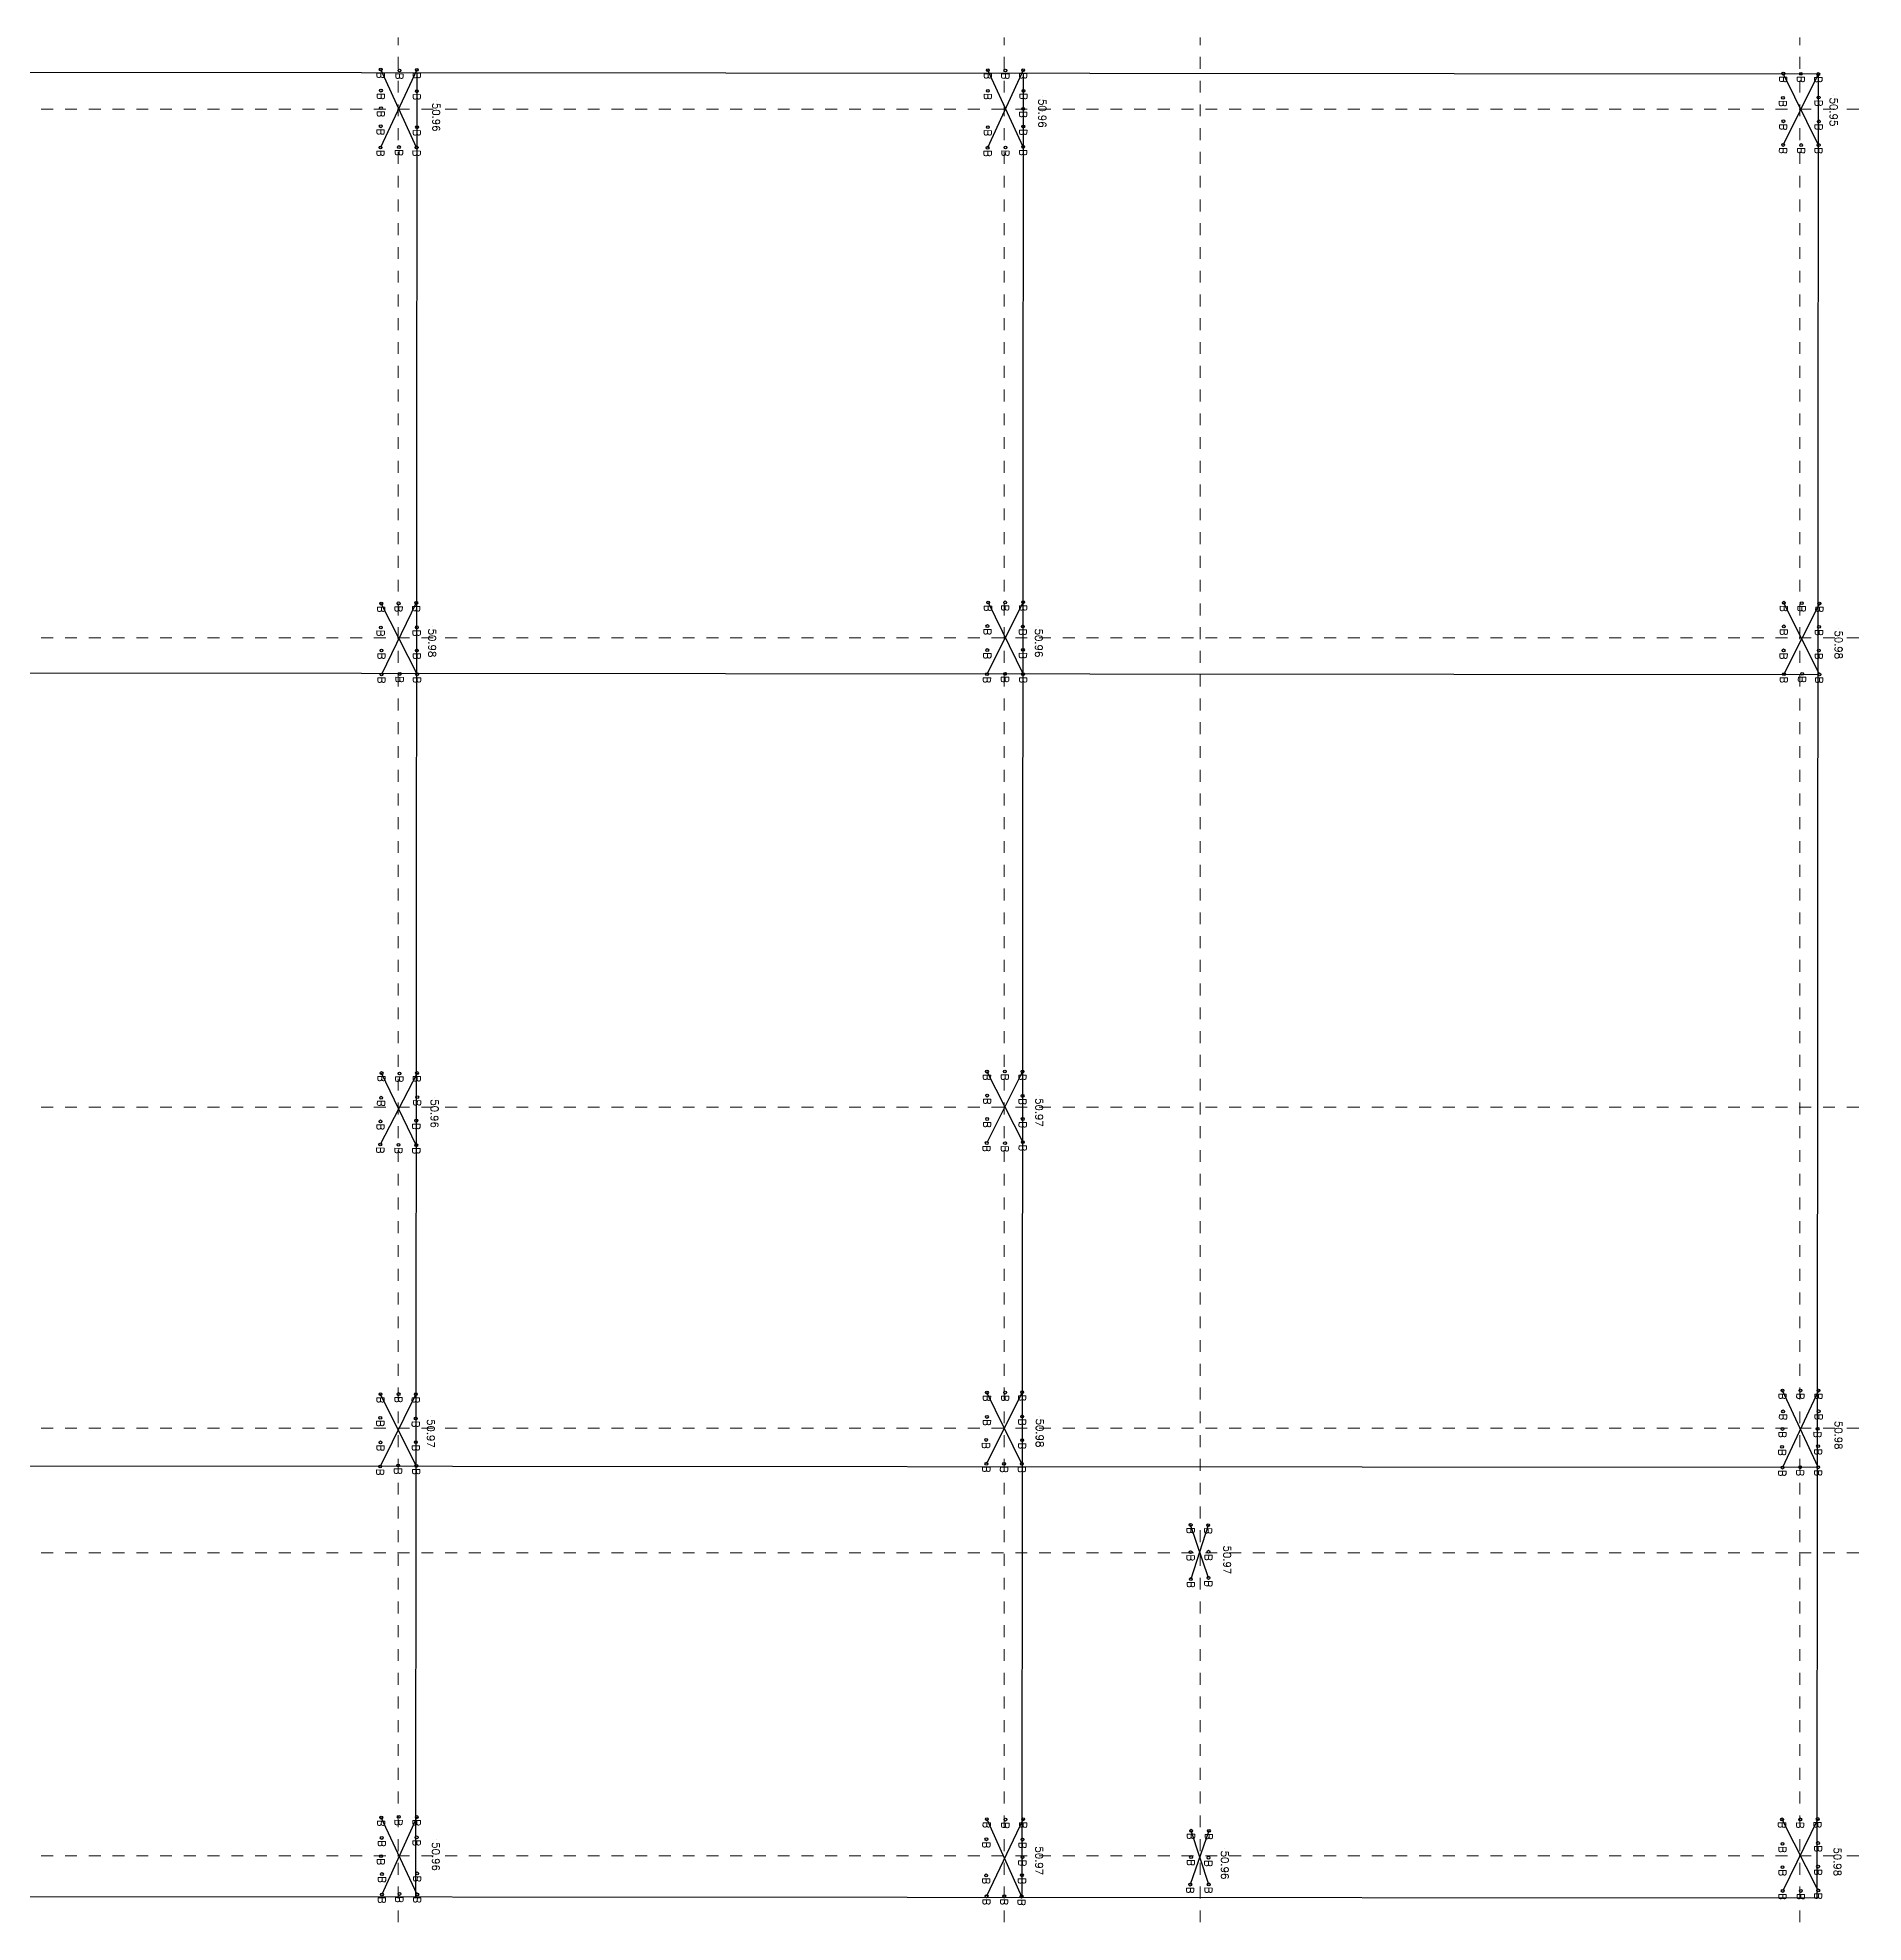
# Model space of a CAD drawing. Header units: metres. Extents: x -0.6 to 30.2, y -0.6 to 15.3.
# Drawn here: x 14.78 to 30.15, y -0.56 to 15.3 of the extents above; entities that cross this region are included whole.
import ezdxf

# ---------------------------------------------------------------- set-up
doc = ezdxf.new("R2010")
doc.units = ezdxf.units.M
doc.linetypes.add('XKITLINE03', pattern=[6, 3, -1, 1, -1])
for name, color, linetype in [('A', 7, 'Continuous'), ('HI', 3, 'Continuous'), ('My Draw', 6, 'Continuous'), ('V-NODE-TEXT', 11, 'Continuous')]:
    doc.layers.add(name, color=color, linetype=linetype)
doc.layers.add('S-GRID', color=1, linetype='Continuous', lineweight=0)
doc.styles.get("Standard").update_dxf_attribs({"font": 'simplex.shx'})

# ---------------------------------------------------------------- blocks, each defined once
blk = doc.blocks.new('Grid')
at = {"layer": 'S-GRID', "linetype": 'XKITLINE03', "lineweight": 0, "ltscale": 0.1}
for p, q in [((1782, -56), (1782, 1530.2)), ((2292, -56), (2292, 1530.2)), ((2457, -56), (2457, 1530.2)), ((2962, -56), (2962, 1530.2)), ((-58.5, 1470), (3015.4, 1470)), ((-58.5, 1025), (3015.4, 1025)), ((-58.5, 630), (3015.4, 630)), ((-58.5, 360), (3015.4, 360)), ((-58.5, 255), (3015.4, 255)), ((-58.5, 0), (3015.4, 0))]:
    blk.add_line(p, q, dxfattribs=at)

msp = doc.modelspace()

# ---------------------------------------------------------------- linework, layer by layer
at = {"color": 0, "linetype": 'ByBlock', "lineweight": -2, "transparency": 16777216}
for p, q in [((17.672, 15.033), (17.672, 15.033)), ((17.83, 15.025), (17.83, 15.025)), ((17.977, 15.031), (17.977, 15.031)), ((22.784, 15.028), (22.784, 15.028)), ((22.931, 15.026), (22.931, 15.026)), ((23.081, 15.028), (23.081, 15.028)), ((29.48, 14.999), (29.48, 14.999)), ((29.628, 14.998), (29.628, 14.998)), ((29.775, 14.996), (29.775, 14.996)), ((17.674, 14.856), (17.674, 14.856)), ((17.977, 14.851), (17.977, 14.851)), ((22.784, 14.855), (22.784, 14.855)), ((23.084, 14.855), (23.084, 14.855)), ((29.477, 14.796), (29.477, 14.796)), ((29.778, 14.798), (29.778, 14.798)), ((17.674, 14.708), (17.674, 14.708)), ((23.081, 14.703), (23.081, 14.703)), ((29.481, 14.598), (29.481, 14.598)), ((29.779, 14.597), (29.779, 14.597)), ((17.672, 14.556), (17.672, 14.556)), ((17.978, 14.548), (17.978, 14.548)), ((22.783, 14.549), (22.783, 14.549)), ((23.082, 14.553), (23.082, 14.553)), ((17.671, 14.377), (17.671, 14.377)), ((17.826, 14.381), (17.826, 14.381)), ((17.975, 14.377), (17.975, 14.377)), ((22.782, 14.376), (22.782, 14.376)), ((22.932, 14.377), (22.932, 14.377)), ((23.081, 14.382), (23.081, 14.382)), ((29.479, 14.399), (29.479, 14.399)), ((29.631, 14.398), (29.631, 14.398)), ((29.778, 14.398), (29.778, 14.398)), ((17.677, 10.539), (17.677, 10.539)), ((17.823, 10.541), (17.823, 10.541)), ((17.972, 10.544), (17.972, 10.544)), ((22.786, 10.548), (22.786, 10.548)), ((22.93, 10.549), (22.93, 10.549)), ((23.081, 10.55), (23.081, 10.55)), ((29.485, 10.546), (29.485, 10.546)), ((29.635, 10.543), (29.635, 10.543)), ((29.784, 10.539), (29.784, 10.539)), ((17.673, 10.338), (17.673, 10.338)), ((17.976, 10.339), (17.976, 10.339)), ((22.78, 10.35), (22.78, 10.35)), ((23.078, 10.347), (23.078, 10.347)), ((29.485, 10.347), (29.485, 10.347)), ((29.781, 10.343), (29.781, 10.343)), ((17.679, 10.144), (17.679, 10.144)), ((17.977, 10.145), (17.977, 10.145)), ((22.779, 10.148), (22.779, 10.148)), ((23.079, 10.15), (23.079, 10.15)), ((29.483, 10.145), (29.483, 10.145)), ((29.78, 10.144), (29.78, 10.144)), ((17.679, 9.942), (17.679, 9.942)), ((17.832, 9.947), (17.832, 9.947)), ((17.978, 9.945), (17.978, 9.945)), ((22.776, 9.945), (22.776, 9.945)), ((22.928, 9.948), (22.928, 9.948)), ((23.08, 9.944), (23.08, 9.944)), ((29.486, 9.945), (29.486, 9.945)), ((29.639, 9.948), (29.639, 9.948)), ((29.784, 9.943), (29.784, 9.943)), ((17.68, 6.588), (17.68, 6.588)), ((17.83, 6.584), (17.83, 6.584)), ((17.978, 6.588), (17.978, 6.588)), ((22.776, 6.6), (22.776, 6.6)), ((22.927, 6.601), (22.927, 6.601)), ((23.075, 6.601), (23.075, 6.601)), ((17.676, 6.38), (17.676, 6.38)), ((17.98, 6.385), (17.98, 6.385)), ((22.778, 6.398), (22.778, 6.398)), ((23.076, 6.395), (23.076, 6.395)), ((17.972, 6.187), (17.972, 6.187)), ((22.778, 6.201), (22.778, 6.201)), ((23.077, 6.201), (23.077, 6.201)), ((17.671, 6.181), (17.671, 6.181)), ((17.669, 5.986), (17.669, 5.986)), ((17.822, 5.983), (17.822, 5.983)), ((17.972, 5.982), (17.972, 5.982)), ((22.774, 5.999), (22.774, 5.999)), ((22.928, 5.997), (22.928, 5.997)), ((23.078, 6.006), (23.078, 6.006)), ((17.671, 3.884), (17.671, 3.884)), ((17.823, 3.886), (17.823, 3.886)), ((17.968, 3.885), (17.968, 3.885)), ((22.776, 3.898), (22.776, 3.898)), ((22.929, 3.898), (22.929, 3.898)), ((23.073, 3.902), (23.073, 3.902)), ((29.474, 3.915), (29.474, 3.915)), ((29.625, 3.915), (29.625, 3.915)), ((29.777, 3.915), (29.777, 3.915)), ((17.669, 3.686), (17.669, 3.686)), ((17.967, 3.681), (17.967, 3.681)), ((22.776, 3.693), (22.776, 3.693)), ((23.073, 3.698), (23.073, 3.698)), ((29.478, 3.74), (29.478, 3.74)), ((29.778, 3.741), (29.778, 3.741)), ((22.769, 3.5), (22.769, 3.5)), ((23.073, 3.498), (23.073, 3.498)), ((29.474, 3.592), (29.474, 3.592)), ((29.769, 3.594), (29.769, 3.594)), ((17.671, 3.479), (17.671, 3.479)), ((17.968, 3.481), (17.968, 3.481)), ((29.47, 3.442), (29.47, 3.442)), ((29.773, 3.447), (29.773, 3.447)), ((17.668, 3.276), (17.668, 3.276)), ((17.819, 3.285), (17.819, 3.285)), ((17.972, 3.281), (17.972, 3.281)), ((22.771, 3.3), (22.771, 3.3)), ((22.92, 3.299), (22.92, 3.299)), ((23.07, 3.299), (23.07, 3.299)), ((29.473, 3.267), (29.473, 3.267)), ((29.622, 3.27), (29.622, 3.27)), ((29.774, 3.27), (29.774, 3.27)), ((24.491, 2.784), (24.491, 2.784)), ((24.638, 2.783), (24.638, 2.783)), ((24.491, 2.555), (24.491, 2.555)), ((24.641, 2.559), (24.641, 2.559)), ((24.493, 2.329), (24.493, 2.329)), ((24.641, 2.338), (24.641, 2.338)), ((17.677, 0.321), (17.677, 0.321)), ((17.824, 0.328), (17.824, 0.328)), ((17.976, 0.326), (17.976, 0.326)), ((22.775, 0.307), (22.775, 0.307)), ((22.932, 0.304), (22.932, 0.304)), ((23.081, 0.307), (23.081, 0.307)), ((24.495, 0.211), (24.495, 0.211)), ((24.645, 0.21), (24.645, 0.21)), ((29.47, 0.306), (29.47, 0.306)), ((29.623, 0.306), (29.623, 0.306)), ((29.77, 0.309), (29.77, 0.309)), ((17.681, 0.15), (17.681, 0.15)), ((17.975, 0.155), (17.975, 0.155)), ((22.771, 0.139), (22.771, 0.139)), ((23.075, 0.136), (23.075, 0.136)), ((29.474, 0.1), (29.474, 0.1)), ((29.773, 0.107), (29.773, 0.107)), ((17.674, -0.003), (17.674, -0.003)), ((17.683, -0.154), (17.683, -0.154)), ((17.979, -0.148), (17.979, -0.148)), ((23.075, -0.013), (23.075, -0.013)), ((24.494, -0.011), (24.494, -0.011)), ((24.641, -0.016), (24.641, -0.016)), ((29.474, -0.096), (29.474, -0.096)), ((29.773, -0.091), (29.773, -0.091)), ((22.769, -0.165), (22.769, -0.165)), ((23.071, -0.164), (23.071, -0.164)), ((24.488, -0.243), (24.488, -0.243)), ((24.643, -0.241), (24.643, -0.241)), ((29.475, -0.296), (29.475, -0.296)), ((29.628, -0.296), (29.628, -0.296)), ((29.775, -0.291), (29.775, -0.291)), ((17.683, -0.326), (17.683, -0.326)), ((17.83, -0.321), (17.83, -0.321)), ((17.98, -0.325), (17.98, -0.325)), ((22.773, -0.341), (22.773, -0.341)), ((22.922, -0.34), (22.922, -0.34)), ((23.068, -0.344), (23.068, -0.344))]:
    msp.add_line(p, q, dxfattribs=at)
for centre in [(17.672, 15.033), (17.83, 15.025), (17.977, 15.031), (22.784, 15.028), (22.931, 15.026), (23.081, 15.028), (29.48, 14.999), (29.628, 14.998), (29.775, 14.996), (17.674, 14.856), (17.977, 14.851), (22.784, 14.855), (23.084, 14.855), (29.477, 14.796), (29.778, 14.798), (17.674, 14.708), (23.081, 14.703), (29.481, 14.598), (29.779, 14.597), (17.672, 14.556), (17.978, 14.548), (22.783, 14.549), (23.082, 14.553), (17.671, 14.377), (17.826, 14.381), (17.975, 14.377), (22.782, 14.376), (22.932, 14.377), (23.081, 14.382), (29.479, 14.399), (29.631, 14.398), (29.778, 14.398), (17.677, 10.539), (17.823, 10.541), (17.972, 10.544), (22.786, 10.548), (22.93, 10.549), (23.081, 10.55), (29.485, 10.546), (29.635, 10.543), (29.784, 10.539), (17.673, 10.338), (17.976, 10.339), (22.78, 10.35), (23.078, 10.347), (29.485, 10.347), (29.781, 10.343), (17.679, 10.144), (17.977, 10.145), (22.779, 10.148), (23.079, 10.15), (29.483, 10.145), (29.78, 10.144), (17.679, 9.942), (17.832, 9.947), (17.978, 9.945), (22.776, 9.945), (22.928, 9.948), (23.08, 9.944), (29.486, 9.945), (29.639, 9.948), (29.784, 9.943), (17.68, 6.588), (17.83, 6.584), (17.978, 6.588), (22.776, 6.6), (22.927, 6.601), (23.075, 6.601), (17.676, 6.38), (17.98, 6.385), (22.778, 6.398), (23.076, 6.395), (17.671, 6.181), (17.972, 6.187), (22.778, 6.201), (23.077, 6.201), (17.669, 5.986), (17.822, 5.983), (17.972, 5.982), (22.774, 5.999), (22.928, 5.997), (23.078, 6.006), (17.671, 3.884), (17.823, 3.886), (17.968, 3.885), (22.776, 3.898), (22.929, 3.898), (23.073, 3.902), (29.474, 3.915), (29.625, 3.915), (29.777, 3.915), (17.669, 3.686), (17.967, 3.681), (22.776, 3.693), (23.073, 3.698), (29.478, 3.74), (29.778, 3.741), (17.671, 3.479), (17.968, 3.481), (22.769, 3.5), (23.073, 3.498), (29.474, 3.592), (29.769, 3.594), (29.47, 3.442), (29.773, 3.447), (17.668, 3.276), (17.819, 3.285), (17.972, 3.281), (22.771, 3.3), (22.92, 3.299), (23.07, 3.299), (29.473, 3.267), (29.622, 3.27), (29.774, 3.27), (24.491, 2.784), (24.638, 2.783), (24.491, 2.555), (24.641, 2.559), (24.493, 2.329), (24.641, 2.338), (17.677, 0.321), (17.824, 0.328), (17.976, 0.326), (22.775, 0.307), (23.081, 0.307), (29.47, 0.306), (29.623, 0.306), (29.77, 0.309), (17.681, 0.15), (17.975, 0.155), (22.932, 0.304), (24.495, 0.211), (24.645, 0.21), (17.674, -0.003), (22.771, 0.139), (23.075, 0.136), (24.494, -0.011), (29.474, 0.1), (29.773, 0.107), (17.683, -0.154), (17.979, -0.148), (22.769, -0.165), (23.071, -0.164), (23.075, -0.013), (24.641, -0.016), (29.474, -0.096), (29.773, -0.091), (17.683, -0.326), (17.83, -0.321), (17.98, -0.325), (24.488, -0.243), (24.643, -0.241), (29.475, -0.296), (29.628, -0.296), (29.775, -0.291), (22.773, -0.341), (22.922, -0.34), (23.068, -0.344)]:
    msp.add_circle(centre, 0.012)
at = {"layer": 'A', "color": 8}
for p, q in [((29.775, 14.996), (-0.153, 15.02)), ((17.977, 15.005), (17.965, -0.345)), ((23.081, 15.001), (23.069, -0.349)), ((29.775, 14.996), (29.763, -0.354)), ((-0.157, 9.967), (29.771, 9.943)), ((-0.162, 3.293), (29.766, 3.27)), ((-0.165, -0.331), (29.763, -0.354))]:
    msp.add_line(p, q, dxfattribs=at)
at = {"layer": 'HI'}
for p, q in [((18.14, 14.771, 50.964), (18.14, 14.771, 50.964)), ((23.242, 14.805), (23.242, 14.805)), ((29.904, 14.816, 50.954), (29.904, 14.816, 50.954)), ((18.105, 10.346, 50.978), (18.105, 10.346, 50.978)), ((23.212, 10.347), (23.212, 10.347)), ((29.946, 10.332), (29.946, 10.332)), ((18.126, 6.385, 50.965), (18.126, 6.385, 50.965)), ((23.215, 6.396, 50.969), (23.215, 6.396, 50.969)), ((18.094, 3.693, 50.969), (18.094, 3.693, 50.969)), ((23.22, 3.698, 50.985), (23.22, 3.698, 50.985)), ((29.945, 3.679), (29.945, 3.679)), ((24.798, 2.629), (24.798, 2.629)), ((18.138, 0.133), (18.138, 0.133)), ((23.216, 0.098), (23.216, 0.098)), ((24.78, 0.062), (24.78, 0.062))]:
    msp.add_line(p, q, dxfattribs=at)
at = {"layer": 'HI', "color": 0, "linetype": 'ByBlock', "lineweight": -2, "transparency": 16777216}
msp.add_line((29.936, 0.089), (29.936, 0.089), dxfattribs=at)
at = {"layer": 'My Draw'}
for p, q in [((17.977, 15.031), (17.671, 14.377)), ((17.975, 14.377), (17.672, 15.033)), ((23.081, 15.028), (22.782, 14.376)), ((23.081, 14.382), (22.784, 15.028)), ((29.775, 14.996), (29.479, 14.399)), ((29.778, 14.398), (29.48, 14.999)), ((17.978, 9.945), (17.677, 10.539)), ((17.972, 10.544), (17.679, 9.942)), ((23.081, 10.55), (22.776, 9.945)), ((22.786, 10.548), (23.08, 9.944)), ((29.784, 9.943), (29.485, 10.546)), ((29.784, 10.539), (29.486, 9.945)), ((17.978, 6.588), (17.669, 5.986)), ((17.972, 5.982), (17.68, 6.588)), ((23.075, 6.601), (22.774, 5.999)), ((22.776, 6.6), (23.078, 6.006)), ((17.968, 3.885), (17.668, 3.276)), ((17.972, 3.281), (17.671, 3.884)), ((23.073, 3.902), (22.771, 3.3)), ((23.07, 3.299), (22.776, 3.898)), ((29.777, 3.915), (29.473, 3.267)), ((29.774, 3.27), (29.474, 3.915)), ((24.641, 2.338), (24.491, 2.784)), ((24.638, 2.783), (24.493, 2.329)), ((17.98, -0.325), (17.677, 0.321)), ((17.976, 0.326), (17.683, -0.326)), ((23.081, 0.307), (22.773, -0.341)), ((22.775, 0.307), (23.068, -0.344)), ((24.645, 0.21), (24.488, -0.243)), ((24.643, -0.241), (24.495, 0.211)), ((29.775, -0.291), (29.47, 0.306)), ((29.77, 0.309), (29.475, -0.296))]:
    msp.add_line(p, q, dxfattribs=at)

# ---------------------------------------------------------------- block references
at = {"xscale": 0.01, "yscale": 0.01, "zscale": 0.01}
msp.add_blockref('Grid', (0, 0), dxfattribs=at)

# ---------------------------------------------------------------- texts
at = {"layer": 'HI'}
for s, p in [('50.96', (23.211, 14.786)), ('50.95', (29.873, 14.797, 50.954)), ('50.96', (18.109, 14.753, 50.964)), ('50.98', (18.074, 10.328, 50.978)), ('50.96', (23.181, 10.328)), ('50.98', (29.915, 10.313)), ('50.96', (18.095, 6.367, 50.965)), ('50.97', (23.184, 6.377, 50.969)), ('50.97', (18.063, 3.675, 50.969)), ('50.98', (23.189, 3.679, 50.985)), ('50.98', (29.913, 3.66)), ('50.97', (24.767, 2.611)), ('50.96', (18.106, 0.114)), ('50.97', (23.184, 0.079)), ('50.96', (24.748, 0.043)), ('50.98', (29.905, 0.07))]:
    msp.add_text(s, height=0.0625, rotation=269.9551, dxfattribs=at).set_placement(p)
at = {"layer": 'V-NODE-TEXT'}
for p in [(17.641, 15.014), (17.799, 15.007), (17.946, 15.013), (22.753, 15.009), (22.9, 15.008), (23.05, 15.01), (29.449, 14.98), (29.597, 14.98), (29.744, 14.978), (17.643, 14.837), (17.946, 14.833), (22.752, 14.836), (23.052, 14.837), (29.446, 14.777), (29.747, 14.78), (17.643, 14.689), (23.05, 14.685), (17.64, 14.537), (17.946, 14.53), (22.752, 14.53), (23.051, 14.535), (29.449, 14.579), (29.747, 14.579), (17.64, 14.358), (17.795, 14.363), (17.944, 14.359), (22.751, 14.357), (22.901, 14.359), (23.049, 14.364), (29.447, 14.38), (29.599, 14.38), (29.746, 14.38), (17.646, 10.52), (17.792, 10.523), (17.94, 10.525), (22.754, 10.529), (22.898, 10.531), (23.049, 10.531), (29.454, 10.527), (29.604, 10.525), (29.753, 10.52), (22.749, 10.331), (23.047, 10.328), (29.454, 10.328), (29.75, 10.324), (17.641, 10.319), (17.944, 10.32), (17.648, 10.126), (17.946, 10.126), (22.748, 10.129), (23.048, 10.131), (29.452, 10.126), (29.749, 10.125), (17.648, 9.924), (17.801, 9.929), (17.947, 9.926), (22.745, 9.926), (22.897, 9.93), (23.049, 9.925), (29.454, 9.926), (29.607, 9.93), (29.752, 9.924), (17.648, 6.57), (17.798, 6.566), (17.946, 6.569), (22.745, 6.582), (22.896, 6.583), (23.044, 6.582), (17.644, 6.362), (17.948, 6.366), (22.747, 6.38), (23.045, 6.376), (17.64, 6.163), (17.941, 6.168), (22.747, 6.183), (23.046, 6.182), (17.638, 5.968), (17.791, 5.965), (17.941, 5.963), (22.742, 5.981), (22.896, 5.979), (23.046, 5.987), (17.639, 3.866), (17.791, 3.868), (17.936, 3.866), (22.745, 3.88), (22.898, 3.88), (23.042, 3.883), (29.442, 3.897), (29.593, 3.897), (29.745, 3.896), (17.638, 3.668), (17.936, 3.662), (22.745, 3.675), (23.042, 3.679), (29.447, 3.722), (29.747, 3.722), (29.442, 3.574), (29.737, 3.575), (17.64, 3.461), (17.937, 3.462), (22.737, 3.482), (23.041, 3.479), (29.439, 3.424), (29.742, 3.428), (17.636, 3.258), (17.787, 3.267), (17.94, 3.262), (22.74, 3.282), (22.889, 3.281), (23.039, 3.28), (29.441, 3.249), (29.591, 3.252), (29.743, 3.251), (24.46, 2.766), (24.607, 2.764), (24.46, 2.537), (24.61, 2.54), (24.462, 2.311), (24.609, 2.319), (17.645, 0.303), (17.792, 0.309), (17.944, 0.307), (22.743, 0.289), (22.9, 0.285), (23.049, 0.288), (24.463, 0.193), (24.613, 0.191), (29.438, 0.288), (29.591, 0.287), (29.738, 0.29), (17.65, 0.132), (17.944, 0.137), (22.74, 0.121), (23.044, 0.117), (29.443, 0.082), (29.742, 0.088), (17.642, -0.021), (23.043, -0.032), (24.462, -0.029), (24.609, -0.035), (29.443, -0.114), (29.742, -0.11), (17.652, -0.172), (17.948, -0.166), (22.738, -0.183), (23.04, -0.183), (24.456, -0.261), (24.611, -0.26), (17.651, -0.344), (17.798, -0.34), (17.948, -0.343), (22.741, -0.359), (22.89, -0.359), (23.036, -0.363), (29.443, -0.314), (29.596, -0.315), (29.743, -0.31)]:
    msp.add_text('B', height=0.0625, rotation=269.4956, dxfattribs=at).set_placement(p)

doc.saveas('drawing.dxf')
